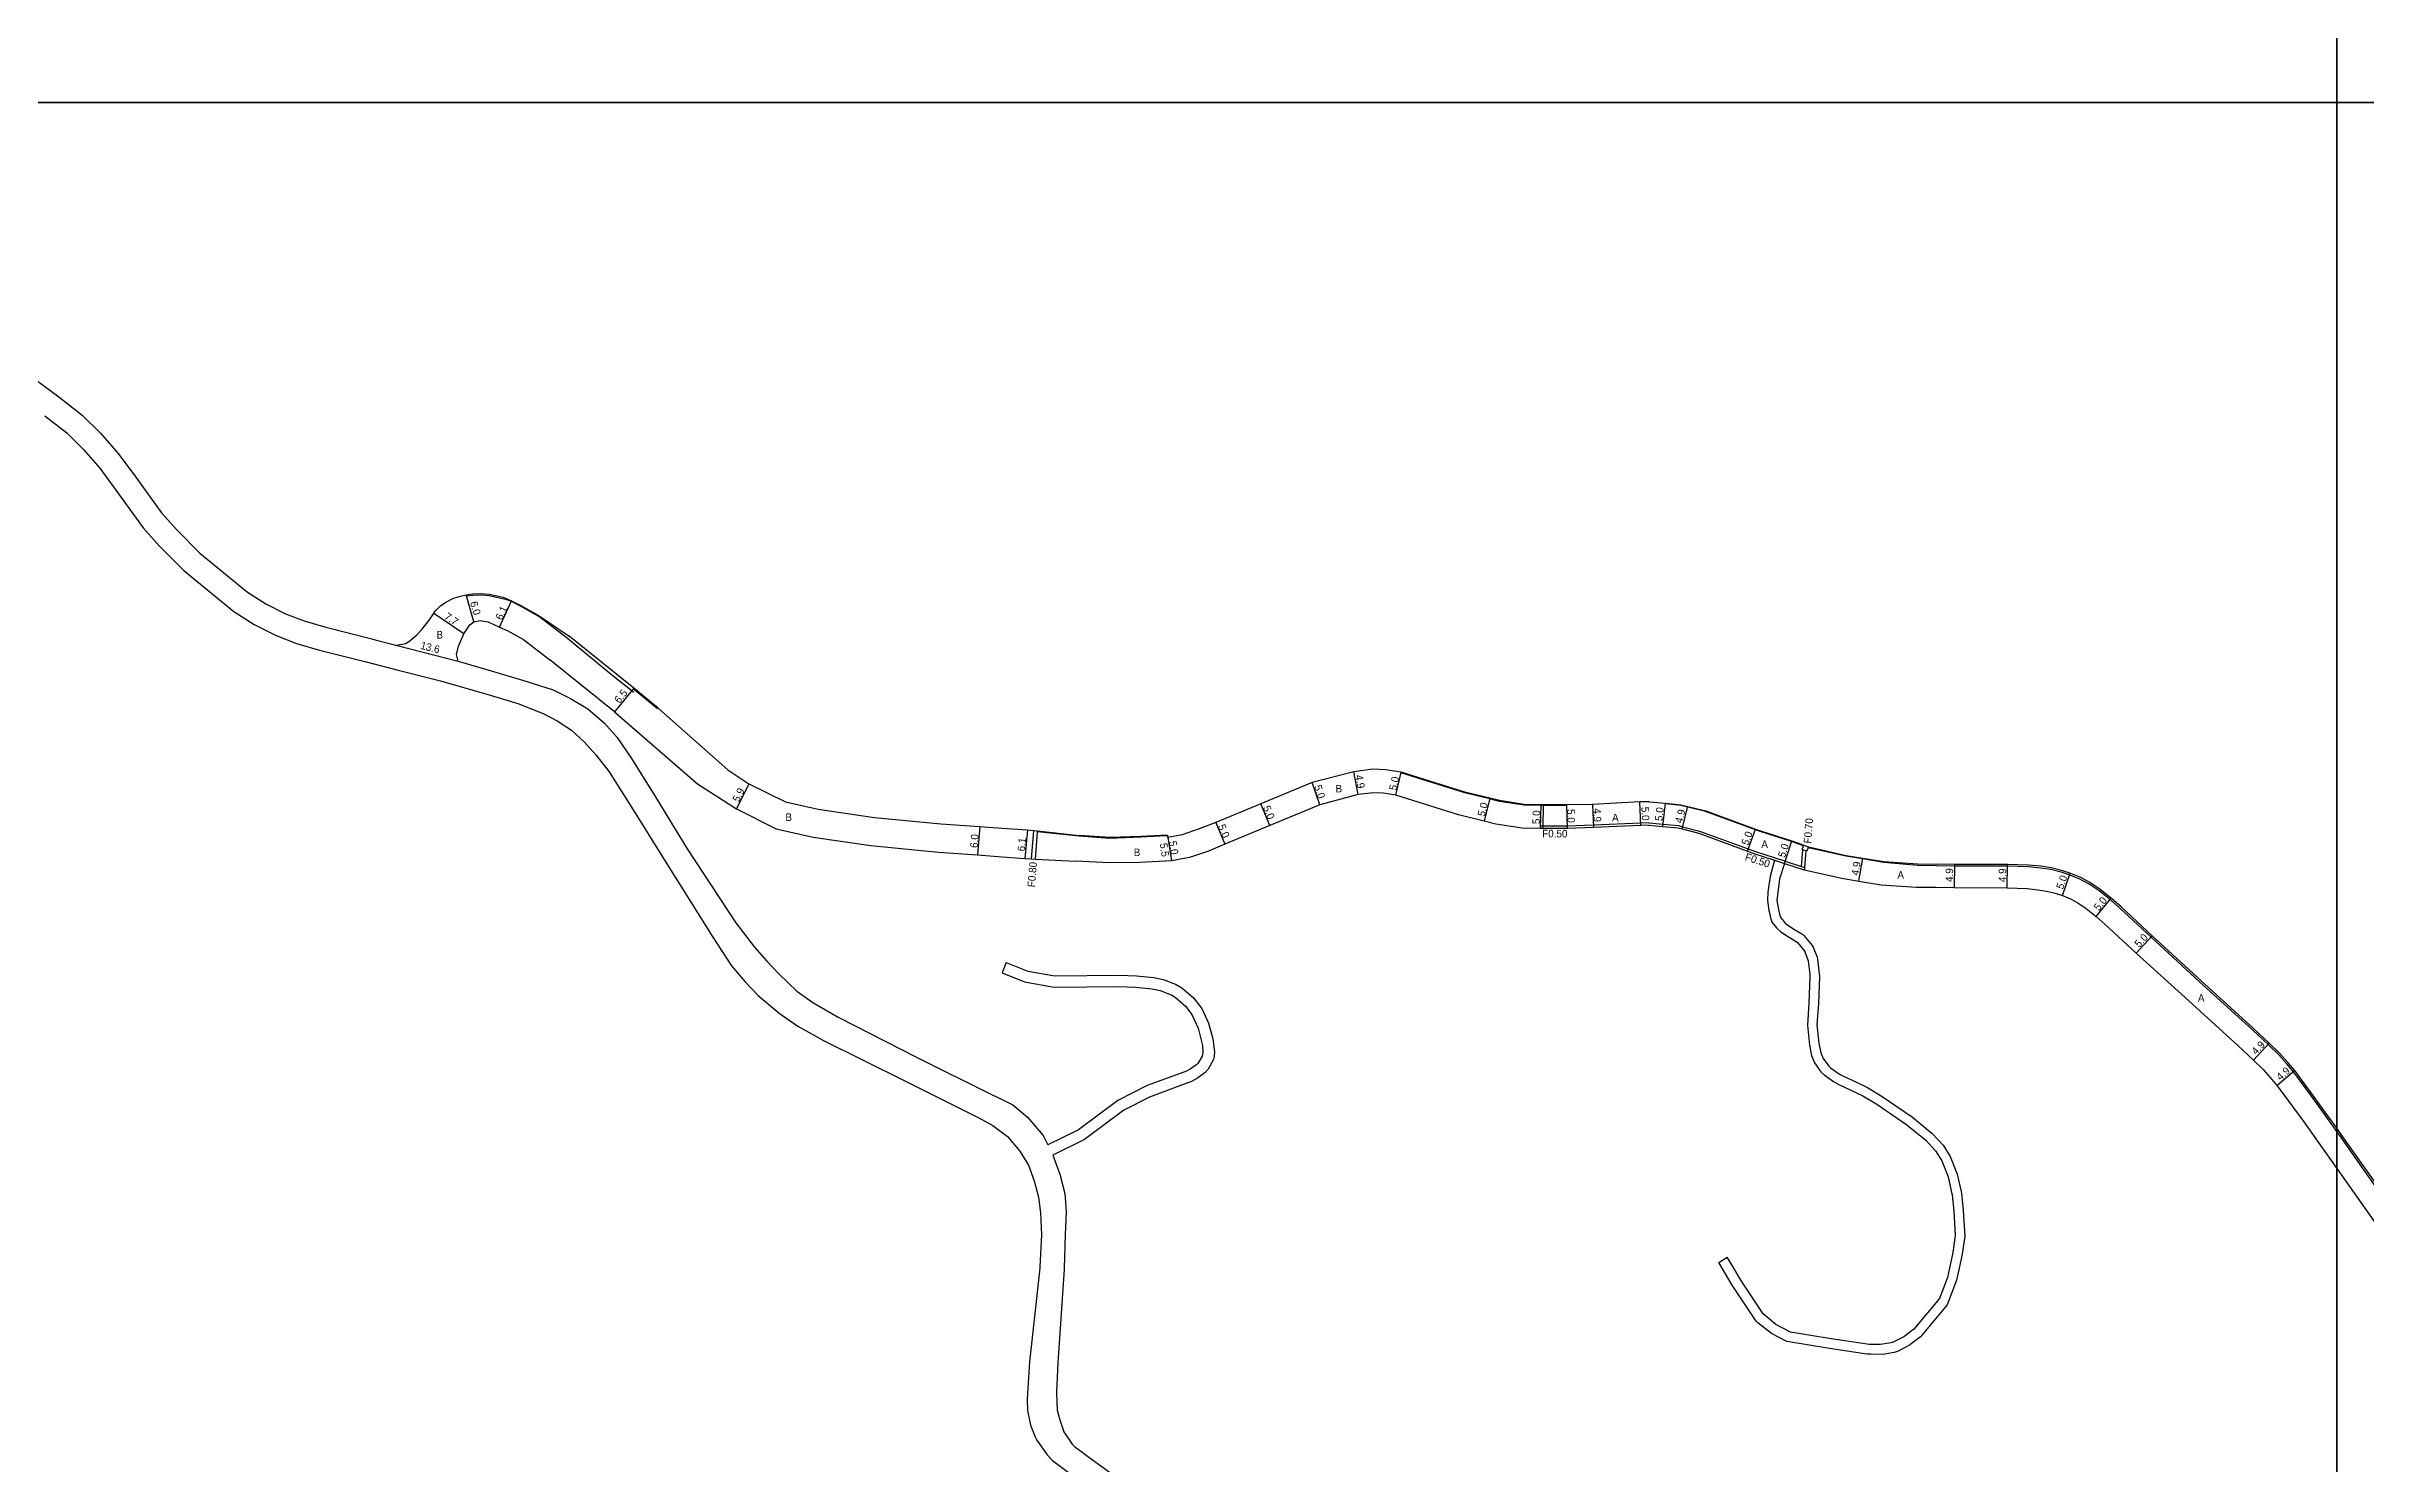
# Model space of a CAD drawing. Header units: metres. Extents: x -28000 to -24000, y -105000 to -102000.
# Drawn here: x -26884.2 to -26393.9, y -102887.9 to -102588.1 of the extents above; entities that cross this region are included whole.
import ezdxf

# ---------------------------------------------------------------- set-up
doc = ezdxf.new("R2010")
doc.units = ezdxf.units.M
doc.header["$LTSCALE"] = 2.5
for name, color, linetype in [('側溝・桝', 7, 'Continuous'), ('図郭', 7, 'Continuous'), ('幅員', 7, 'Continuous'), ('歩道・分離帯・安全施設', 7, 'Continuous'), ('舗装', 7, 'Continuous'), ('道路', 7, 'Continuous')]:
    doc.layers.add(name, color=color, linetype=linetype)
doc.styles.get("Standard").update_dxf_attribs({"font": ''})
doc.styles.get('Standard').set_extended_font_data('@MS PGothic')

msp = doc.modelspace()

# ---------------------------------------------------------------- linework, layer by layer
at = {"layer": '側溝・桝'}
for points in [[(-26675.5, -102753.97), (-26676, -102759.97)], [(-26674.7, -102754.06), (-26674.72, -102754.21), (-26675.2, -102760.02)], [(-26545.45, -102752.34), (-26547.12, -102752.41), (-26557.18, -102752.84), (-26562.72, -102753.06), (-26568.37, -102753.04), (-26568.38, -102753.54)], [(-26545.45, -102752.34), (-26542.41, -102752.62), (-26539.19, -102752.92), (-26538.29, -102753.16), (-26534.75, -102754.08), (-26524.41, -102757.87), (-26523.08, -102758.36), (-26518.74, -102759.76)], [(-26518.74, -102759.76), (-26518.61, -102759.8), (-26516.93, -102760.34), (-26516.61, -102760.45)], [(-26513.15, -102761.56), (-26512.88, -102758.04)], [(-26512.47, -102761.78), (-26512.2, -102758.28)], [(-26518.9, -102760.23), (-26516.76, -102760.92)], [(-26516.61, -102760.45), (-26512.96, -102761.62), (-26512.47, -102761.78)], [(-26512.47, -102761.78), (-26512.63, -102762.25)]]:
    msp.add_lwpolyline(points, dxfattribs=at)
msp.add_lwpolyline([(-26511.73, -102757.39), (-26511.78, -102757.53), (-26512.06, -102758.33), (-26512.2, -102758.28), (-26512.69, -102758.11), (-26513.01, -102758), (-26512.73, -102757.2), (-26512.68, -102757.06)], close=True, dxfattribs=at)
at = {"layer": '図郭'}
for points in [[(-27200, -102600), (-26400, -102600), (-26400, -102000), (-27200, -102000)], [(-26400, -102600), (-25600, -102600), (-25600, -102000), (-26400, -102000)], [(-27200, -103200), (-26400, -103200), (-26400, -102600), (-27200, -102600)], [(-26400, -103200), (-25600, -103200), (-25600, -102600), (-26400, -102600)]]:
    msp.add_lwpolyline(points, close=True, dxfattribs=at)
at = {"layer": '幅員'}
for points in [[(-26793.81, -102709.86), (-26795.48, -102704.1)], [(-26788.39, -102710.96), (-26785.85, -102705.41)], [(-26795.93, -102712.4), (-26802.32, -102708.09)], [(-26814.72, -102713.62), (-26797.18, -102718.15)], [(-26810.34, -102714.75), (-26797.18, -102718.15)], [(-26760.02, -102723.83), (-26764.09, -102728.9)], [(-26735.7, -102744.07), (-26738.33, -102749.35)], [(-26615.01, -102748.54), (-26616.63, -102743.81)], [(-26606.9, -102746.33), (-26607.8, -102741.52)], [(-26598.93, -102746.5), (-26597.81, -102741.63)], [(-26625.58, -102752.93), (-26627.5, -102748.31)], [(-26579.06, -102747.14), (-26580.26, -102752)], [(-26568.27, -102748.54), (-26568.38, -102753.54)], [(-26562.84, -102748.56), (-26562.71, -102753.56)], [(-26557.32, -102748.44), (-26557.16, -102753.34)], [(-26547.1, -102752.91), (-26547.32, -102747.92)], [(-26542.45, -102753.12), (-26541.93, -102748.15)], [(-26538.42, -102753.64), (-26537.19, -102748.9)], [(-26686.9, -102753.12), (-26687.36, -102759.1)], [(-26676.8, -102753.83), (-26677.39, -102759.9)], [(-26647.2, -102754.93), (-26646.37, -102760.36)], [(-26637.01, -102752.26), (-26635.1, -102756.88)], [(-26524.58, -102758.34), (-26522.86, -102753.65)], [(-26647.13, -102755.42), (-26646.37, -102760.36)], [(-26516.76, -102760.92), (-26515.23, -102756.16)], [(-26501.02, -102764.65), (-26500.22, -102759.81)], [(-26480.84, -102761.12), (-26480.9, -102766.02)], [(-26469.7, -102766.06), (-26469.59, -102761.16)], [(-26458.01, -102767.73), (-26456.4, -102762.99)], [(-26450.85, -102772.17), (-26447.7, -102768.28)], [(-26442.39, -102779.9), (-26439, -102776.22)], [(-26417.64, -102802.53), (-26414.3, -102798.95)], [(-26412.65, -102807.88), (-26408.93, -102804.7)]]:
    msp.add_lwpolyline(points, dxfattribs=at)
at = {"layer": '歩道・分離帯・安全施設'}
for points in [[(-26786.84, -102705.2), (-26789.03, -102704.65), (-26790.65, -102704.35), (-26792.3, -102704.2), (-26794.06, -102704.24), (-26795.24, -102704.41)], [(-26760.03, -102724.75), (-26764.76, -102721.07), (-26774.01, -102713.37), (-26780.11, -102708.69), (-26783.96, -102706.55), (-26785.91, -102705.55), (-26786.84, -102705.2)], [(-26755, -102728.23), (-26760.15, -102723.99)], [(-26562.9, -102748.68), (-26568.27, -102748.69), (-26571.82, -102748.61), (-26577.04, -102747.8), (-26579.1, -102747.29), (-26584.35, -102745.98), (-26597.84, -102741.77)], [(-26515.28, -102756.3), (-26521.66, -102754.25), (-26522.91, -102753.79), (-26533.45, -102749.93), (-26537.22, -102749.04), (-26538.68, -102748.69), (-26541.94, -102748.3)], [(-26665.89, -102755.18), (-26674.72, -102754.21)], [(-26647.33, -102755.08), (-26652.85, -102755.35), (-26659.37, -102755.62), (-26665.89, -102755.18)], [(-26512.73, -102757.2), (-26515.28, -102756.3)], [(-26484.7, -102761.44), (-26488.67, -102761.39), (-26495.75, -102760.7), (-26500.25, -102759.96), (-26503.77, -102759.38), (-26511.38, -102757.67), (-26511.78, -102757.53)], [(-26400, -102817.59), (-26403.32, -102812.96), (-26405.7, -102809.64), (-26407.68, -102806.97), (-26409.12, -102805.05), (-26410.66, -102803.25), (-26412.29, -102801.39), (-26414.53, -102799.24), (-26417.85, -102796.14), (-26429.01, -102785.94), (-26439.25, -102776.5), (-26445.85, -102770.41), (-26447.86, -102768.64), (-26450.23, -102766.72), (-26452.38, -102765.3), (-26454.3, -102764.27), (-26456.37, -102763.4), (-26458.29, -102762.75), (-26460.46, -102762.24), (-26462.63, -102761.9), (-26465.2, -102761.63), (-26469.64, -102761.53), (-26480.84, -102761.49), (-26484.7, -102761.44)], [(-26379.02, -102846.53), (-26380.96, -102843.97), (-26384.65, -102838.97), (-26390.38, -102831.2), (-26399.38, -102818.45), (-26400, -102817.59)]]:
    msp.add_lwpolyline(points, dxfattribs=at)
at = {"layer": '舗装'}
msp.add_lwpolyline([(-26567.78, -102748.54), (-26567.85, -102753.54)], dxfattribs=at)
at = {"layer": '道路'}
for points in [[(-26889.96, -102656.05), (-26881.54, -102662.28), (-26876.61, -102666.11), (-26872.73, -102669.92), (-26869, -102674.2), (-26865.32, -102679.27), (-26859.84, -102686.79), (-26856.64, -102690.39), (-26851.76, -102695.29), (-26841.66, -102703.59), (-26837.82, -102706.05), (-26833.62, -102708.16), (-26829.74, -102709.63), (-26825.13, -102710.98), (-26815.39, -102713.45), (-26814.72, -102713.62)], [(-26884.56, -102666.26), (-26879.9, -102669.88), (-26876.37, -102673.35), (-26872.92, -102677.32), (-26869.32, -102682.27), (-26863.74, -102689.92), (-26860.28, -102693.82), (-26855.13, -102698.99), (-26844.61, -102707.64), (-26840.3, -102710.4), (-26835.64, -102712.74), (-26831.33, -102714.38), (-26826.45, -102715.8), (-26816.62, -102718.29), (-26809.83, -102720.07), (-26800.86, -102722.28), (-26791.1, -102725.13), (-26784.53, -102727.12), (-26779.16, -102729.25), (-26776.19, -102730.74), (-26773.22, -102732.73), (-26770.54, -102735.21), (-26768.07, -102737.97), (-26765.25, -102741.58), (-26760.17, -102749.58), (-26753.4, -102760.42), (-26743.31, -102776.49), (-26739.36, -102782.58), (-26736.47, -102785.98), (-26733.72, -102788.88), (-26729.27, -102792.57), (-26725.31, -102795.33), (-26719.94, -102798.38), (-26702.84, -102806.83), (-26687.08, -102814.71), (-26684.12, -102816.34), (-26682.15, -102817.83), (-26681.01, -102818.68), (-26678.4, -102821.8), (-26676.56, -102824.77), (-26675.37, -102828.03), (-26674.46, -102831.49), (-26674.04, -102834.82), (-26673.83, -102839.49), (-26674.2, -102846.27), (-26674.22, -102846.51)], [(-26814.72, -102713.62), (-26810.34, -102714.75), (-26809.34, -102714.63), (-26808.32, -102714.4), (-26807.6, -102714.02), (-26806.93, -102713.52), (-26805.89, -102712.6), (-26804.78, -102711.41), (-26803.06, -102709.18), (-26801.91, -102707.52), (-26800.92, -102706.48), (-26799.77, -102705.64), (-26798.27, -102704.89), (-26796.95, -102704.48), (-26795.48, -102704.1), (-26794.09, -102703.9), (-26792.29, -102703.85), (-26790.6, -102704.01), (-26788.96, -102704.31), (-26787.64, -102704.64)], [(-26787.64, -102704.64), (-26785.85, -102705.41), (-26783.89, -102706.41), (-26780.03, -102708.57), (-26773.72, -102712.83)], [(-26797.18, -102718.15), (-26797.53, -102716.76), (-26797.07, -102715), (-26795.93, -102712.4), (-26794.69, -102710.46), (-26793.81, -102709.86), (-26792.48, -102709.56), (-26790.8, -102709.85), (-26788.39, -102710.96), (-26786.82, -102711.68), (-26783.32, -102713.6), (-26777.79, -102717.9)], [(-26760.02, -102723.83), (-26773.72, -102712.83)], [(-26797.18, -102718.15), (-26789.67, -102720.34), (-26782.88, -102722.4), (-26777.06, -102724.22), (-26773.41, -102726.05), (-26769.76, -102728.24), (-26766.23, -102731.25), (-26763.52, -102734.32), (-26760.52, -102738.75), (-26755.35, -102747.01), (-26748.71, -102757.87), (-26738.42, -102773.5), (-26734.54, -102778.63), (-26731.9, -102781.59), (-26729.37, -102784.3), (-26725.54, -102787.96), (-26722.19, -102790.33), (-26716.83, -102793.46), (-26700.11, -102801.98), (-26684.39, -102809.78), (-26682.15, -102810.88), (-26679.91, -102811.97), (-26676.79, -102814.57), (-26673.5, -102818.47), (-26672.48, -102820.47)], [(-26764.09, -102728.9), (-26777.79, -102717.9)], [(-26754.87, -102728.07), (-26760.02, -102723.83)], [(-26764.09, -102728.9), (-26746.53, -102744.09)], [(-26754.87, -102728.07), (-26740.15, -102741.12)], [(-26746.53, -102744.09), (-26738.33, -102749.35), (-26729.96, -102753.62), (-26722.13, -102755.39), (-26709.88, -102757.16), (-26695.63, -102758.52), (-26687.36, -102759.1), (-26682.15, -102759.52), (-26677.39, -102759.9), (-26676, -102759.97), (-26675.2, -102760.02), (-26666.56, -102760.48)], [(-26740.15, -102741.12), (-26735.7, -102744.07), (-26727.94, -102747.93), (-26721.04, -102749.48), (-26709.17, -102751.2), (-26695.13, -102752.54), (-26686.9, -102753.12), (-26682.15, -102753.45), (-26676.8, -102753.83), (-26675.5, -102753.97), (-26674.7, -102754.06), (-26665.87, -102755.03)], [(-26545.31, -102747.91), (-26547.32, -102747.92), (-26557.32, -102748.44), (-26562.84, -102748.56), (-26568.27, -102748.54), (-26571.81, -102748.46), (-26577.01, -102747.65), (-26579.06, -102747.14), (-26584.31, -102745.84), (-26597.81, -102741.63), (-26601.1, -102741.11), (-26603.8, -102741), (-26607.8, -102741.52), (-26616.63, -102743.81), (-26627.5, -102748.31), (-26637.01, -102752.26), (-26640.5, -102753.62), (-26644.13, -102754.89), (-26647.13, -102755.42), (-26647.2, -102754.93), (-26652.86, -102755.2), (-26659.37, -102755.47), (-26665.87, -102755.03)], [(-26545.47, -102752.84), (-26547.1, -102752.91), (-26557.16, -102753.34), (-26562.71, -102753.56), (-26568.38, -102753.54), (-26572.25, -102753.45), (-26577.78, -102752.59), (-26580.26, -102752), (-26585.66, -102750.65), (-26598.93, -102746.5), (-26601.58, -102746.09), (-26603.65, -102746.01), (-26606.9, -102746.33), (-26615.01, -102748.54), (-26625.58, -102752.93), (-26635.1, -102756.88), (-26638.5, -102758.31), (-26642.54, -102759.64), (-26646.37, -102760.36), (-26653.1, -102760.71), (-26659.46, -102760.81), (-26666.56, -102760.48)], [(-26545.31, -102747.91), (-26541.93, -102748.15), (-26538.65, -102748.55), (-26537.19, -102748.9), (-26533.41, -102749.79), (-26522.86, -102753.65), (-26521.61, -102754.11), (-26515.23, -102756.16)], [(-26545.47, -102752.84), (-26542.45, -102753.12), (-26539.28, -102753.42), (-26538.42, -102753.64), (-26534.9, -102754.56), (-26524.58, -102758.34), (-26523.24, -102758.83), (-26518.9, -102760.23)], [(-26515.23, -102756.16), (-26512.68, -102757.06), (-26511.73, -102757.39), (-26511.34, -102757.52), (-26503.74, -102759.24), (-26500.22, -102759.81), (-26495.73, -102760.55), (-26488.67, -102761.02), (-26484.69, -102761.07)], [(-26518.9, -102760.23), (-26519.81, -102763.72), (-26520.3, -102766.95), (-26520.37, -102768.79), (-26520.06, -102770.88), (-26520.02, -102771.07), (-26519.66, -102772.69), (-26519.36, -102773.45), (-26518.47, -102774.57), (-26518.25, -102774.79), (-26517.56, -102775.4), (-26515.93, -102776.43), (-26514.29, -102777.44), (-26514.02, -102777.67), (-26512.49, -102779.57), (-26512.44, -102779.65), (-26511.76, -102781.51), (-26511.74, -102781.62), (-26511.41, -102784.43), (-26511.38, -102784.94), (-26511.59, -102790.46), (-26511.91, -102795.1), (-26511.48, -102799.34), (-26511.02, -102801.53), (-26510.43, -102803.1), (-26509.08, -102804.98), (-26508.38, -102805.67), (-26506.4, -102807.07), (-26505.39, -102807.63), (-26500.17, -102810.06), (-26497.22, -102811.87), (-26490.93, -102816.21), (-26486.91, -102819.48), (-26484.84, -102821.74), (-26483.53, -102823.84), (-26482.17, -102827.22), (-26481.37, -102830.8), (-26481.33, -102831.05), (-26480.96, -102834.49), (-26480.68, -102839.65), (-26481.15, -102843.18), (-26481.88, -102846.52)], [(-26516.76, -102760.92), (-26517.85, -102764.15), (-26518.35, -102768.75), (-26518.06, -102770.65), (-26517.77, -102771.96), (-26517.56, -102772.45), (-26516.6, -102773.57), (-26516.26, -102773.85), (-26514.63, -102774.9), (-26512.97, -102775.91), (-26512.67, -102776.16), (-26510.9, -102778.27), (-26510.67, -102778.66), (-26509.87, -102780.76), (-26509.77, -102781.17), (-26509.38, -102784.87), (-26509.59, -102790.57), (-26509.9, -102795.07), (-26509.51, -102798.97), (-26509.07, -102800.99), (-26508.61, -102802.17), (-26507.39, -102803.81), (-26507.01, -102804.18), (-26505.16, -102805.47), (-26504.42, -102805.88), (-26501.38, -102807.28), (-26499.22, -102808.29), (-26496.12, -102810.2), (-26489.73, -102814.61), (-26485.53, -102818.02), (-26483.24, -102820.52), (-26481.74, -102822.93), (-26480.25, -102826.63), (-26479.42, -102830.33), (-26479.36, -102830.73), (-26478.96, -102834.33), (-26478.67, -102839.73), (-26479.18, -102843.53), (-26479.84, -102846.52)], [(-26516.76, -102760.92), (-26512.63, -102762.25), (-26504.67, -102764.05), (-26501.02, -102764.65), (-26496.33, -102765.42), (-26488.86, -102765.92), (-26484.76, -102765.97), (-26480.9, -102766.02), (-26469.7, -102766.06), (-26465.49, -102766.25), (-26463.23, -102766.49), (-26461.35, -102766.78), (-26459.56, -102767.2), (-26458.01, -102767.73), (-26456.3, -102768.45), (-26454.75, -102769.28), (-26452.96, -102770.46), (-26450.85, -102772.17), (-26448.95, -102773.85), (-26442.39, -102779.9), (-26432.07, -102789.28), (-26420.92, -102799.46), (-26417.64, -102802.53), (-26415.56, -102804.52), (-26414.08, -102806.22), (-26412.65, -102807.88), (-26411.31, -102809.68), (-26409.36, -102812.31), (-26407, -102815.6), (-26403.07, -102821.08), (-26400, -102825.42)], [(-26400, -102816.95), (-26403.02, -102812.74), (-26405.4, -102809.42), (-26407.38, -102806.75), (-26408.83, -102804.82), (-26410.37, -102803.01), (-26412.02, -102801.13), (-26414.27, -102798.97), (-26417.6, -102795.87), (-26428.75, -102785.67), (-26439, -102776.22), (-26445.6, -102770.13), (-26447.62, -102768.35), (-26450, -102766.42), (-26452.18, -102764.98), (-26454.14, -102763.93), (-26456.23, -102763.05), (-26458.18, -102762.39), (-26460.39, -102761.87), (-26462.58, -102761.53), (-26465.17, -102761.26), (-26469.64, -102761.16), (-26480.84, -102761.12), (-26484.69, -102761.07)], [(-26681.29, -102781.85), (-26682.18, -102784.07)], [(-26682.18, -102784.07), (-26677.41, -102786), (-26671.19, -102787.12), (-26657.49, -102786.99), (-26653.94, -102787.11), (-26650.42, -102787.44), (-26648.74, -102787.8), (-26646.39, -102788.71), (-26645.55, -102789.24), (-26643.39, -102791.13), (-26642.05, -102792.91), (-26640.72, -102795.8), (-26639.93, -102798.9), (-26639.83, -102799.44), (-26639.72, -102800.94), (-26639.84, -102801.67), (-26640.81, -102803.27), (-26640.96, -102803.43), (-26642.43, -102804.47), (-26643.19, -102804.85), (-26651.48, -102807.87), (-26657.69, -102811.04), (-26665.99, -102817.24), (-26672.48, -102820.47)], [(-26681.29, -102781.85), (-26676.74, -102783.68), (-26670.99, -102784.72), (-26657.4, -102784.59), (-26653.74, -102784.71), (-26650.11, -102785.04), (-26648.11, -102785.45), (-26645.48, -102786.44), (-26644.14, -102787.25), (-26641.76, -102789.3), (-26639.95, -102791.64), (-26638.52, -102794.71), (-26637.63, -102798), (-26637.44, -102799.05), (-26637.25, -102800.87), (-26637.39, -102802.22), (-26637.44, -102802.38), (-26638.6, -102804.46), (-26639.22, -102805.16), (-26640.88, -102806.37), (-26642.12, -102807.02), (-26644.82, -102808), (-26651.03, -102810.33), (-26656.42, -102813.08), (-26664.73, -102819.29), (-26671.45, -102822.64)], [(-26378.57, -102846.53), (-26379.42, -102845.42), (-26384.35, -102838.75), (-26390.07, -102830.98), (-26399.08, -102818.23), (-26400, -102816.95)], [(-26671.45, -102822.64), (-26669.98, -102826.67), (-26668.92, -102830.73), (-26668.63, -102834.62), (-26668.83, -102839.51), (-26669.06, -102846.52)], [(-26400, -102825.42), (-26394.05, -102833.85), (-26387.4, -102843.37), (-26384.99, -102846.53)], [(-26674.22, -102846.51), (-26676.34, -102866.36), (-26676.87, -102874.2), (-26676.8, -102876.65), (-26676.13, -102879.73), (-26675.2, -102882.23), (-26674.85, -102882.88), (-26672.6, -102886.01), (-26671.49, -102887.18), (-26667.88, -102889.88)], [(-26669.06, -102846.52), (-26669.07, -102846.76), (-26670.4, -102866.52), (-26670.64, -102872.68), (-26670.56, -102874.91), (-26670.5, -102876.59), (-26669.97, -102878.62), (-26669.08, -102881.17), (-26667.32, -102883.73), (-26666.83, -102884.25), (-26663.08, -102887.04), (-26657.75, -102890.88), (-26655.17, -102896.38), (-26654.12, -102901.06), (-26653.39, -102905.45), (-26652.47, -102912.95), (-26651.93, -102919.64), (-26651.89, -102923.84), (-26652.01, -102925.05)], [(-26530.62, -102845.3), (-26528.85, -102844.17)], [(-26529.91, -102846.52), (-26530.62, -102845.3)], [(-26479.84, -102846.52), (-26480.39, -102849.03), (-26482.38, -102854.25), (-26488.03, -102861.05), (-26490.28, -102862.76), (-26490.33, -102862.79), (-26492.89, -102864.12), (-26493.55, -102864.35), (-26496, -102864.75), (-26498.52, -102864.74), (-26499.37, -102864.7), (-26507.22, -102863.54), (-26516.28, -102862.05), (-26519.51, -102860.37), (-26522.38, -102858.09), (-26522.76, -102857.72), (-26527.79, -102850.14), (-26529.91, -102846.52)], [(-26527.48, -102846.52), (-26528.85, -102844.17)], [(-26481.88, -102846.52), (-26482.32, -102848.51), (-26483.97, -102852.93), (-26489.4, -102859.45), (-26491.55, -102861.06), (-26493.95, -102862.24), (-26494.18, -102862.31), (-26496.48, -102862.67), (-26498.84, -102862.64), (-26499.28, -102862.62), (-26506.92, -102861.49), (-26515.52, -102860.04), (-26518.58, -102858.42), (-26521.25, -102856.21), (-26526.02, -102849.03), (-26527.48, -102846.52)]]:
    msp.add_lwpolyline(points, dxfattribs=at)

# ---------------------------------------------------------------- texts
at = {"layer": '側溝・桝'}
for s, rotation, p in [('F0.50', 359.7443, (-26568, -102755.41)), ('F0.70', 85.5995, (-26511.13, -102756.76)), ('F0.50', 342.1341, (-26525.24, -102760.21)), ('F0.80', 85.2245, (-26675.22, -102766.01))]:
    msp.add_text(s, height=1.6, rotation=rotation, dxfattribs=at).set_placement(p)
at = {"layer": '幅員'}
for s, rotation, p in [('6.0', 286, (-26794.67, -102705.75)), ('7.7', 326, (-26800.24, -102709.09)), ('6.1', 65.3573, (-26787.88, -102709.6)), ('13.6', 346, (-26805.23, -102715.53)), ('6.5', 51.2278, (-26763.05, -102727.21)), ('5.9', 63.5439, (-26737.82, -102748.09)), ('5.0', 288.8797, (-26616.24, -102744.63)), ('4.9', 280.628, (-26607.54, -102742.33)), ('5.0', 76.9668, (-26598.83, -102745.6)), ('5.0', 292.5119, (-26627.06, -102749.1)), ('5.0', 76.2046, (-26580.14, -102751.1)), ('5.0', 88.7481, (-26568.46, -102752.63)), ('5.0', 271.5187, (-26562.72, -102749.46)), ('4.9', 271.8742, (-26557.19, -102749.28)), ('5.0', 272.507, (-26547.02, -102748.99)), ('5.0', 83.9844, (-26542.59, -102752.02)), ('4.9', 75.5125, (-26538.39, -102752.54)), ('6.0', 85.6665, (-26687.35, -102757.7)), ('5.0', 292.5025, (-26636.58, -102753.05)), ('5.0', 69.8813, (-26524.44, -102757.24)), ('6.1', 84.3872, (-26677.35, -102758.44)), ('5.5', 278.7296, (-26648.84, -102756.74)), ('5.0', 278.7296, (-26646.89, -102756.29)), ('5.0', 72.1383, (-26516.67, -102759.82)), ('4.9', 80.6636, (-26501.09, -102763.55)), ('4.9', 89.2826, (-26481.13, -102764.86)), ('4.9', 88.7373, (-26469.93, -102764.9)), ('5.0', 71.3237, (-26457.86, -102766.51)), ('5.0', 51.0696, (-26450.29, -102771.08)), ('5.0', 47.3206, (-26441.76, -102778.84)), ('4.9', 46.9608, (-26417.03, -102801.52)), ('4.9', 40.5619, (-26411.94, -102806.94))]:
    msp.add_text(s, height=1.6, rotation=rotation, dxfattribs=at).set_placement(p)
at = {"layer": '舗装'}
for s, p in [('B', (-26801.74, -102713.37)), ('B', (-26611.68, -102745.91)), ('B', (-26727.97, -102751.94)), ('A', (-26553.21, -102752.05)), ('B', (-26654.34, -102759.38)), ('A', (-26521.65, -102757.67)), ('A', (-26492.89, -102764.15)), ('A', (-26429.36, -102790.17))]:
    msp.add_text(s, height=1.6, dxfattribs=at).set_placement(p)

doc.saveas('drawing.dxf')
